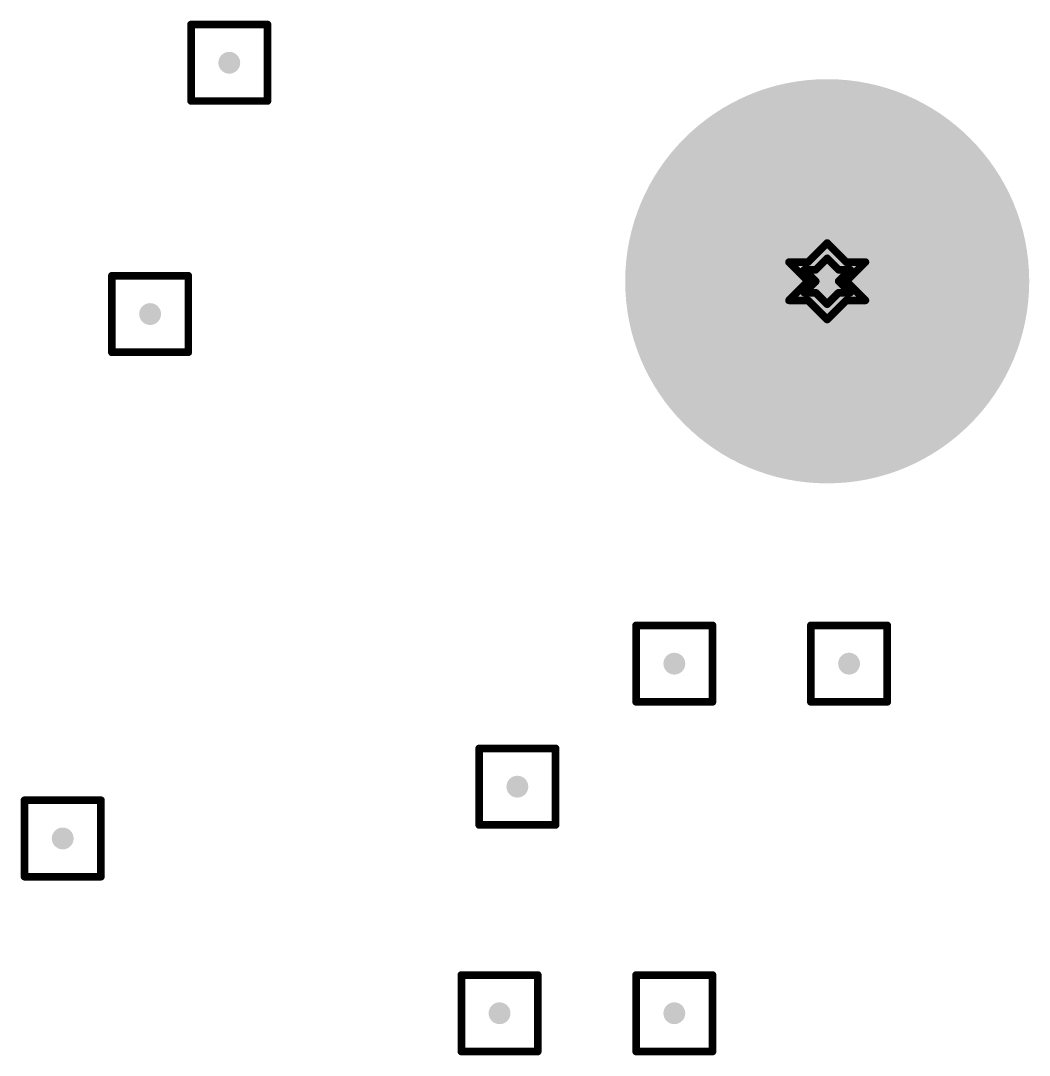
# Model space of a CAD drawing. Header units: inches. Extents: x 0 to 17, y 0 to 4.
# Drawn here: x 1.9927 to 2.3563, y 3.2841 to 3.6569 of the extents above; entities that cross this region are included whole.
import ezdxf

# ---------------------------------------------------------------- set-up
doc = ezdxf.new("R2010")
doc.units = ezdxf.units.IN
doc.header["$MEASUREMENT"] = 0
for name, color, linetype in [('Drill Drawing', 1, 'Continuous'), ('Pad Holes', 156, 'Continuous'), ('Via Holes', 16, 'Continuous')]:
    doc.layers.add(name, color=color, linetype=linetype)

# ---------------------------------------------------------------- blocks, each defined once
blk = doc.blocks.new('9774015151_77')
at = {"layer": 'Pad Holes'}
h = blk.add_hatch(color=7, dxfattribs=at)
edge = h.paths.add_edge_path()
edge.add_arc((0, 0), 0.07283, 0, 360)

msp = doc.modelspace()

# ---------------------------------------------------------------- hatches: boundary and pattern name
at = {"layer": 'Via Holes'}
h = msp.add_hatch(color=7, dxfattribs=at)
edge = h.paths.add_edge_path()
edge.add_arc((2.06791, 3.64173), 0.00394, 0, 360)
h = msp.add_hatch(color=7, dxfattribs=at)
edge = h.paths.add_edge_path()
edge.add_arc((2.03937, 3.55118), 0.00394, 0, 360)
h = msp.add_hatch(color=7, dxfattribs=at)
edge = h.paths.add_edge_path()
edge.add_arc((2.22835, 3.42519), 0.00394, 0, 360)
h = msp.add_hatch(color=7, dxfattribs=at)
edge = h.paths.add_edge_path()
edge.add_arc((2.29134, 3.42519), 0.00394, 0, 360)
h = msp.add_hatch(color=7, dxfattribs=at)
edge = h.paths.add_edge_path()
edge.add_arc((2.17177, 3.38086), 0.00394, 0, 360)
h = msp.add_hatch(color=7, dxfattribs=at)
edge = h.paths.add_edge_path()
edge.add_arc((2.00787, 3.3622), 0.00394, 0, 360)
h = msp.add_hatch(color=7, dxfattribs=at)
edge = h.paths.add_edge_path()
edge.add_arc((2.16535, 3.29921), 0.00394, 0, 360)
h = msp.add_hatch(color=7, dxfattribs=at)
edge = h.paths.add_edge_path()
edge.add_arc((2.22835, 3.29921), 0.00394, 0, 360)

# ---------------------------------------------------------------- linework, layer by layer
at = {"layer": 'Drill Drawing'}
for points in [[(2.05413, 3.65551, 0.00276, 0.00276, 0), (2.08169, 3.65551, 0.00276, 0.00276, 0)], [(2.05413, 3.62795, 0.00276, 0.00276, 0), (2.05413, 3.65551, 0.00276, 0.00276, 0)], [(2.08169, 3.62795, 0.00276, 0.00276, 0), (2.08169, 3.65551, 0.00276, 0.00276, 0)], [(2.05413, 3.62795, 0.00276, 0.00276, 0), (2.08169, 3.62795, 0.00276, 0.00276, 0)], [(2.27657, 3.56988, 0.00276, 0.00276, 0), (2.28346, 3.57677, 0.00276, 0.00276, 0)], [(2.28346, 3.57677, 0.00276, 0.00276, 0), (2.29035, 3.56988, 0.00276, 0.00276, 0)], [(2.27933, 3.56713, 0.00276, 0.00276, 0), (2.28346, 3.57126, 0.00276, 0.00276, 0)], [(2.28346, 3.57126, 0.00276, 0.00276, 0), (2.2876, 3.56713, 0.00276, 0.00276, 0)], [(2.26968, 3.56988, 0.00276, 0.00276, 0), (2.27657, 3.56299, 0.00276, 0.00276, 0)], [(2.26968, 3.56988, 0.00276, 0.00276, 0), (2.27657, 3.56988, 0.00276, 0.00276, 0)], [(2.2752, 3.56713, 0.00276, 0.00276, 0), (2.27933, 3.56299, 0.00276, 0.00276, 0)], [(2.2752, 3.56713, 0.00276, 0.00276, 0), (2.27933, 3.56713, 0.00276, 0.00276, 0)], [(2.2876, 3.56713, 0.00276, 0.00276, 0), (2.29173, 3.56713, 0.00276, 0.00276, 0)], [(2.2876, 3.56299, 0.00276, 0.00276, 0), (2.29173, 3.56713, 0.00276, 0.00276, 0)], [(2.29035, 3.56988, 0.00276, 0.00276, 0), (2.29724, 3.56988, 0.00276, 0.00276, 0)], [(2.29035, 3.56299, 0.00276, 0.00276, 0), (2.29724, 3.56988, 0.00276, 0.00276, 0)], [(2.02559, 3.56496, 0.00276, 0.00276, 0), (2.05315, 3.56496, 0.00276, 0.00276, 0)], [(2.02559, 3.5374, 0.00276, 0.00276, 0), (2.02559, 3.56496, 0.00276, 0.00276, 0)], [(2.05315, 3.5374, 0.00276, 0.00276, 0), (2.05315, 3.56496, 0.00276, 0.00276, 0)], [(2.26968, 3.5561, 0.00276, 0.00276, 0), (2.27657, 3.56299, 0.00276, 0.00276, 0)], [(2.2752, 3.55886, 0.00276, 0.00276, 0), (2.27933, 3.56299, 0.00276, 0.00276, 0)], [(2.2876, 3.56299, 0.00276, 0.00276, 0), (2.29173, 3.55886, 0.00276, 0.00276, 0)], [(2.29035, 3.56299, 0.00276, 0.00276, 0), (2.29724, 3.5561, 0.00276, 0.00276, 0)], [(2.26968, 3.5561, 0.00276, 0.00276, 0), (2.27657, 3.5561, 0.00276, 0.00276, 0)], [(2.2752, 3.55886, 0.00276, 0.00276, 0), (2.27933, 3.55886, 0.00276, 0.00276, 0)], [(2.27657, 3.5561, 0.00276, 0.00276, 0), (2.28346, 3.54921, 0.00276, 0.00276, 0)], [(2.27933, 3.55886, 0.00276, 0.00276, 0), (2.28346, 3.55472, 0.00276, 0.00276, 0)], [(2.28346, 3.55472, 0.00276, 0.00276, 0), (2.2876, 3.55886, 0.00276, 0.00276, 0)], [(2.28346, 3.54921, 0.00276, 0.00276, 0), (2.29035, 3.5561, 0.00276, 0.00276, 0)], [(2.2876, 3.55886, 0.00276, 0.00276, 0), (2.29173, 3.55886, 0.00276, 0.00276, 0)], [(2.29035, 3.5561, 0.00276, 0.00276, 0), (2.29724, 3.5561, 0.00276, 0.00276, 0)], [(2.02559, 3.5374, 0.00276, 0.00276, 0), (2.05315, 3.5374, 0.00276, 0.00276, 0)], [(2.21457, 3.43897, 0.00276, 0.00276, 0), (2.24212, 3.43897, 0.00276, 0.00276, 0)], [(2.21457, 3.41142, 0.00276, 0.00276, 0), (2.21457, 3.43897, 0.00276, 0.00276, 0)], [(2.24212, 3.41142, 0.00276, 0.00276, 0), (2.24212, 3.43897, 0.00276, 0.00276, 0)], [(2.27756, 3.43897, 0.00276, 0.00276, 0), (2.30512, 3.43897, 0.00276, 0.00276, 0)], [(2.27756, 3.41142, 0.00276, 0.00276, 0), (2.27756, 3.43897, 0.00276, 0.00276, 0)], [(2.30512, 3.41142, 0.00276, 0.00276, 0), (2.30512, 3.43897, 0.00276, 0.00276, 0)], [(2.21457, 3.41142, 0.00276, 0.00276, 0), (2.24212, 3.41142, 0.00276, 0.00276, 0)], [(2.27756, 3.41142, 0.00276, 0.00276, 0), (2.30512, 3.41142, 0.00276, 0.00276, 0)], [(2.15799, 3.39464, 0.00276, 0.00276, 0), (2.18555, 3.39464, 0.00276, 0.00276, 0)], [(2.15799, 3.36708, 0.00276, 0.00276, 0), (2.15799, 3.39464, 0.00276, 0.00276, 0)], [(2.18555, 3.36708, 0.00276, 0.00276, 0), (2.18555, 3.39464, 0.00276, 0.00276, 0)], [(1.99409, 3.37598, 0.00276, 0.00276, 0), (2.02165, 3.37598, 0.00276, 0.00276, 0)], [(1.99409, 3.34842, 0.00276, 0.00276, 0), (1.99409, 3.37598, 0.00276, 0.00276, 0)], [(2.02165, 3.34842, 0.00276, 0.00276, 0), (2.02165, 3.37598, 0.00276, 0.00276, 0)], [(2.15799, 3.36708, 0.00276, 0.00276, 0), (2.18555, 3.36708, 0.00276, 0.00276, 0)], [(1.99409, 3.34842, 0.00276, 0.00276, 0), (2.02165, 3.34842, 0.00276, 0.00276, 0)], [(2.15157, 3.31299, 0.00276, 0.00276, 0), (2.17913, 3.31299, 0.00276, 0.00276, 0)], [(2.15157, 3.28543, 0.00276, 0.00276, 0), (2.15157, 3.31299, 0.00276, 0.00276, 0)], [(2.17913, 3.28543, 0.00276, 0.00276, 0), (2.17913, 3.31299, 0.00276, 0.00276, 0)], [(2.21457, 3.31299, 0.00276, 0.00276, 0), (2.24212, 3.31299, 0.00276, 0.00276, 0)], [(2.21457, 3.28543, 0.00276, 0.00276, 0), (2.21457, 3.31299, 0.00276, 0.00276, 0)], [(2.24212, 3.28543, 0.00276, 0.00276, 0), (2.24212, 3.31299, 0.00276, 0.00276, 0)], [(2.15157, 3.28543, 0.00276, 0.00276, 0), (2.17913, 3.28543, 0.00276, 0.00276, 0)], [(2.21457, 3.28543, 0.00276, 0.00276, 0), (2.24212, 3.28543, 0.00276, 0.00276, 0)]]:
    msp.add_lwpolyline(points, format="xyseb", dxfattribs=at)
for points in [[(2.05345, 3.65551, 0.00138, 0.00138, 1), (2.05482, 3.65551, 0.00138, 0.00138, 1)], [(2.05345, 3.65551, 0.00138, 0.00138, 1), (2.05482, 3.65551, 0.00138, 0.00138, 1)], [(2.081, 3.65551, 0.00138, 0.00138, 1), (2.08238, 3.65551, 0.00138, 0.00138, 1)], [(2.081, 3.65551, 0.00138, 0.00138, 1), (2.08238, 3.65551, 0.00138, 0.00138, 1)], [(2.05345, 3.62795, 0.00138, 0.00138, 1), (2.05482, 3.62795, 0.00138, 0.00138, 1)], [(2.05345, 3.62795, 0.00138, 0.00138, 1), (2.05482, 3.62795, 0.00138, 0.00138, 1)], [(2.081, 3.62795, 0.00138, 0.00138, 1), (2.08238, 3.62795, 0.00138, 0.00138, 1)], [(2.081, 3.62795, 0.00138, 0.00138, 1), (2.08238, 3.62795, 0.00138, 0.00138, 1)], [(2.28277, 3.57677, 0.00138, 0.00138, 1), (2.28415, 3.57677, 0.00138, 0.00138, 1)], [(2.28277, 3.57677, 0.00138, 0.00138, 1), (2.28415, 3.57677, 0.00138, 0.00138, 1)], [(2.28277, 3.57126, 0.00138, 0.00138, 1), (2.28415, 3.57126, 0.00138, 0.00138, 1)], [(2.28277, 3.57126, 0.00138, 0.00138, 1), (2.28415, 3.57126, 0.00138, 0.00138, 1)], [(2.269, 3.56988, 0.00138, 0.00138, 1), (2.27037, 3.56988, 0.00138, 0.00138, 1)], [(2.269, 3.56988, 0.00138, 0.00138, 1), (2.27037, 3.56988, 0.00138, 0.00138, 1)], [(2.27451, 3.56713, 0.00138, 0.00138, 1), (2.27589, 3.56713, 0.00138, 0.00138, 1)], [(2.27451, 3.56713, 0.00138, 0.00138, 1), (2.27589, 3.56713, 0.00138, 0.00138, 1)], [(2.27589, 3.56988, 0.00138, 0.00138, 1), (2.27726, 3.56988, 0.00138, 0.00138, 1)], [(2.27589, 3.56988, 0.00138, 0.00138, 1), (2.27726, 3.56988, 0.00138, 0.00138, 1)], [(2.27864, 3.56713, 0.00138, 0.00138, 1), (2.28002, 3.56713, 0.00138, 0.00138, 1)], [(2.27864, 3.56713, 0.00138, 0.00138, 1), (2.28002, 3.56713, 0.00138, 0.00138, 1)], [(2.28691, 3.56713, 0.00138, 0.00138, 1), (2.28829, 3.56713, 0.00138, 0.00138, 1)], [(2.28691, 3.56713, 0.00138, 0.00138, 1), (2.28829, 3.56713, 0.00138, 0.00138, 1)], [(2.28966, 3.56988, 0.00138, 0.00138, 1), (2.29104, 3.56988, 0.00138, 0.00138, 1)], [(2.28966, 3.56988, 0.00138, 0.00138, 1), (2.29104, 3.56988, 0.00138, 0.00138, 1)], [(2.29104, 3.56713, 0.00138, 0.00138, 1), (2.29242, 3.56713, 0.00138, 0.00138, 1)], [(2.29104, 3.56713, 0.00138, 0.00138, 1), (2.29242, 3.56713, 0.00138, 0.00138, 1)], [(2.29655, 3.56988, 0.00138, 0.00138, 1), (2.29793, 3.56988, 0.00138, 0.00138, 1)], [(2.29655, 3.56988, 0.00138, 0.00138, 1), (2.29793, 3.56988, 0.00138, 0.00138, 1)], [(2.0249, 3.56496, 0.00138, 0.00138, 1), (2.02628, 3.56496, 0.00138, 0.00138, 1)], [(2.0249, 3.56496, 0.00138, 0.00138, 1), (2.02628, 3.56496, 0.00138, 0.00138, 1)], [(2.05246, 3.56496, 0.00138, 0.00138, 1), (2.05384, 3.56496, 0.00138, 0.00138, 1)], [(2.05246, 3.56496, 0.00138, 0.00138, 1), (2.05384, 3.56496, 0.00138, 0.00138, 1)], [(2.27589, 3.56299, 0.00138, 0.00138, 1), (2.27726, 3.56299, 0.00138, 0.00138, 1)], [(2.27589, 3.56299, 0.00138, 0.00138, 1), (2.27726, 3.56299, 0.00138, 0.00138, 1)], [(2.27864, 3.56299, 0.00138, 0.00138, 1), (2.28002, 3.56299, 0.00138, 0.00138, 1)], [(2.27864, 3.56299, 0.00138, 0.00138, 1), (2.28002, 3.56299, 0.00138, 0.00138, 1)], [(2.28691, 3.56299, 0.00138, 0.00138, 1), (2.28829, 3.56299, 0.00138, 0.00138, 1)], [(2.28691, 3.56299, 0.00138, 0.00138, 1), (2.28829, 3.56299, 0.00138, 0.00138, 1)], [(2.28966, 3.56299, 0.00138, 0.00138, 1), (2.29104, 3.56299, 0.00138, 0.00138, 1)], [(2.28966, 3.56299, 0.00138, 0.00138, 1), (2.29104, 3.56299, 0.00138, 0.00138, 1)], [(2.269, 3.5561, 0.00138, 0.00138, 1), (2.27037, 3.5561, 0.00138, 0.00138, 1)], [(2.269, 3.5561, 0.00138, 0.00138, 1), (2.27037, 3.5561, 0.00138, 0.00138, 1)], [(2.27451, 3.55886, 0.00138, 0.00138, 1), (2.27589, 3.55886, 0.00138, 0.00138, 1)], [(2.27451, 3.55886, 0.00138, 0.00138, 1), (2.27589, 3.55886, 0.00138, 0.00138, 1)], [(2.27589, 3.5561, 0.00138, 0.00138, 1), (2.27726, 3.5561, 0.00138, 0.00138, 1)], [(2.27589, 3.5561, 0.00138, 0.00138, 1), (2.27726, 3.5561, 0.00138, 0.00138, 1)], [(2.27864, 3.55886, 0.00138, 0.00138, 1), (2.28002, 3.55886, 0.00138, 0.00138, 1)], [(2.27864, 3.55886, 0.00138, 0.00138, 1), (2.28002, 3.55886, 0.00138, 0.00138, 1)], [(2.28691, 3.55886, 0.00138, 0.00138, 1), (2.28829, 3.55886, 0.00138, 0.00138, 1)], [(2.28691, 3.55886, 0.00138, 0.00138, 1), (2.28829, 3.55886, 0.00138, 0.00138, 1)], [(2.28966, 3.5561, 0.00138, 0.00138, 1), (2.29104, 3.5561, 0.00138, 0.00138, 1)], [(2.28966, 3.5561, 0.00138, 0.00138, 1), (2.29104, 3.5561, 0.00138, 0.00138, 1)], [(2.29104, 3.55886, 0.00138, 0.00138, 1), (2.29242, 3.55886, 0.00138, 0.00138, 1)], [(2.29104, 3.55886, 0.00138, 0.00138, 1), (2.29242, 3.55886, 0.00138, 0.00138, 1)], [(2.29655, 3.5561, 0.00138, 0.00138, 1), (2.29793, 3.5561, 0.00138, 0.00138, 1)], [(2.29655, 3.5561, 0.00138, 0.00138, 1), (2.29793, 3.5561, 0.00138, 0.00138, 1)], [(2.28277, 3.55472, 0.00138, 0.00138, 1), (2.28415, 3.55472, 0.00138, 0.00138, 1)], [(2.28277, 3.55472, 0.00138, 0.00138, 1), (2.28415, 3.55472, 0.00138, 0.00138, 1)], [(2.28277, 3.54921, 0.00138, 0.00138, 1), (2.28415, 3.54921, 0.00138, 0.00138, 1)], [(2.28277, 3.54921, 0.00138, 0.00138, 1), (2.28415, 3.54921, 0.00138, 0.00138, 1)], [(2.0249, 3.5374, 0.00138, 0.00138, 1), (2.02628, 3.5374, 0.00138, 0.00138, 1)], [(2.0249, 3.5374, 0.00138, 0.00138, 1), (2.02628, 3.5374, 0.00138, 0.00138, 1)], [(2.05246, 3.5374, 0.00138, 0.00138, 1), (2.05384, 3.5374, 0.00138, 0.00138, 1)], [(2.05246, 3.5374, 0.00138, 0.00138, 1), (2.05384, 3.5374, 0.00138, 0.00138, 1)], [(2.21388, 3.43897, 0.00138, 0.00138, 1), (2.21525, 3.43897, 0.00138, 0.00138, 1)], [(2.21388, 3.43897, 0.00138, 0.00138, 1), (2.21525, 3.43897, 0.00138, 0.00138, 1)], [(2.24144, 3.43897, 0.00138, 0.00138, 1), (2.24281, 3.43897, 0.00138, 0.00138, 1)], [(2.24144, 3.43897, 0.00138, 0.00138, 1), (2.24281, 3.43897, 0.00138, 0.00138, 1)], [(2.27687, 3.43897, 0.00138, 0.00138, 1), (2.27825, 3.43897, 0.00138, 0.00138, 1)], [(2.27687, 3.43897, 0.00138, 0.00138, 1), (2.27825, 3.43897, 0.00138, 0.00138, 1)], [(2.30443, 3.43897, 0.00138, 0.00138, 1), (2.30581, 3.43897, 0.00138, 0.00138, 1)], [(2.30443, 3.43897, 0.00138, 0.00138, 1), (2.30581, 3.43897, 0.00138, 0.00138, 1)], [(2.21388, 3.41142, 0.00138, 0.00138, 1), (2.21525, 3.41142, 0.00138, 0.00138, 1)], [(2.21388, 3.41142, 0.00138, 0.00138, 1), (2.21525, 3.41142, 0.00138, 0.00138, 1)], [(2.24144, 3.41142, 0.00138, 0.00138, 1), (2.24281, 3.41142, 0.00138, 0.00138, 1)], [(2.24144, 3.41142, 0.00138, 0.00138, 1), (2.24281, 3.41142, 0.00138, 0.00138, 1)], [(2.27687, 3.41142, 0.00138, 0.00138, 1), (2.27825, 3.41142, 0.00138, 0.00138, 1)], [(2.27687, 3.41142, 0.00138, 0.00138, 1), (2.27825, 3.41142, 0.00138, 0.00138, 1)], [(2.30443, 3.41142, 0.00138, 0.00138, 1), (2.30581, 3.41142, 0.00138, 0.00138, 1)], [(2.30443, 3.41142, 0.00138, 0.00138, 1), (2.30581, 3.41142, 0.00138, 0.00138, 1)], [(2.1573, 3.39464, 0.00138, 0.00138, 1), (2.15868, 3.39464, 0.00138, 0.00138, 1)], [(2.1573, 3.39464, 0.00138, 0.00138, 1), (2.15868, 3.39464, 0.00138, 0.00138, 1)], [(2.18486, 3.39464, 0.00138, 0.00138, 1), (2.18624, 3.39464, 0.00138, 0.00138, 1)], [(2.18486, 3.39464, 0.00138, 0.00138, 1), (2.18624, 3.39464, 0.00138, 0.00138, 1)], [(1.9934, 3.37598, 0.00138, 0.00138, 1), (1.99478, 3.37598, 0.00138, 0.00138, 1)], [(1.9934, 3.37598, 0.00138, 0.00138, 1), (1.99478, 3.37598, 0.00138, 0.00138, 1)], [(2.02096, 3.37598, 0.00138, 0.00138, 1), (2.02234, 3.37598, 0.00138, 0.00138, 1)], [(2.02096, 3.37598, 0.00138, 0.00138, 1), (2.02234, 3.37598, 0.00138, 0.00138, 1)], [(2.1573, 3.36708, 0.00138, 0.00138, 1), (2.15868, 3.36708, 0.00138, 0.00138, 1)], [(2.1573, 3.36708, 0.00138, 0.00138, 1), (2.15868, 3.36708, 0.00138, 0.00138, 1)], [(2.18486, 3.36708, 0.00138, 0.00138, 1), (2.18624, 3.36708, 0.00138, 0.00138, 1)], [(2.18486, 3.36708, 0.00138, 0.00138, 1), (2.18624, 3.36708, 0.00138, 0.00138, 1)], [(1.9934, 3.34842, 0.00138, 0.00138, 1), (1.99478, 3.34842, 0.00138, 0.00138, 1)], [(1.9934, 3.34842, 0.00138, 0.00138, 1), (1.99478, 3.34842, 0.00138, 0.00138, 1)], [(2.02096, 3.34842, 0.00138, 0.00138, 1), (2.02234, 3.34842, 0.00138, 0.00138, 1)], [(2.02096, 3.34842, 0.00138, 0.00138, 1), (2.02234, 3.34842, 0.00138, 0.00138, 1)], [(2.15088, 3.31299, 0.00138, 0.00138, 1), (2.15226, 3.31299, 0.00138, 0.00138, 1)], [(2.15088, 3.31299, 0.00138, 0.00138, 1), (2.15226, 3.31299, 0.00138, 0.00138, 1)], [(2.17844, 3.31299, 0.00138, 0.00138, 1), (2.17982, 3.31299, 0.00138, 0.00138, 1)], [(2.17844, 3.31299, 0.00138, 0.00138, 1), (2.17982, 3.31299, 0.00138, 0.00138, 1)], [(2.21388, 3.31299, 0.00138, 0.00138, 1), (2.21525, 3.31299, 0.00138, 0.00138, 1)], [(2.21388, 3.31299, 0.00138, 0.00138, 1), (2.21525, 3.31299, 0.00138, 0.00138, 1)], [(2.24144, 3.31299, 0.00138, 0.00138, 1), (2.24281, 3.31299, 0.00138, 0.00138, 1)], [(2.24144, 3.31299, 0.00138, 0.00138, 1), (2.24281, 3.31299, 0.00138, 0.00138, 1)], [(2.15088, 3.28543, 0.00138, 0.00138, 1), (2.15226, 3.28543, 0.00138, 0.00138, 1)], [(2.15088, 3.28543, 0.00138, 0.00138, 1), (2.15226, 3.28543, 0.00138, 0.00138, 1)], [(2.17844, 3.28543, 0.00138, 0.00138, 1), (2.17982, 3.28543, 0.00138, 0.00138, 1)], [(2.17844, 3.28543, 0.00138, 0.00138, 1), (2.17982, 3.28543, 0.00138, 0.00138, 1)], [(2.21388, 3.28543, 0.00138, 0.00138, 1), (2.21525, 3.28543, 0.00138, 0.00138, 1)], [(2.21388, 3.28543, 0.00138, 0.00138, 1), (2.21525, 3.28543, 0.00138, 0.00138, 1)], [(2.24144, 3.28543, 0.00138, 0.00138, 1), (2.24281, 3.28543, 0.00138, 0.00138, 1)], [(2.24144, 3.28543, 0.00138, 0.00138, 1), (2.24281, 3.28543, 0.00138, 0.00138, 1)]]:
    msp.add_lwpolyline(points, format="xyseb", close=True, dxfattribs=at)

# ---------------------------------------------------------------- block references
msp.add_blockref('9774015151_77', (2.28346, 3.56299))

doc.saveas('drawing.dxf')
